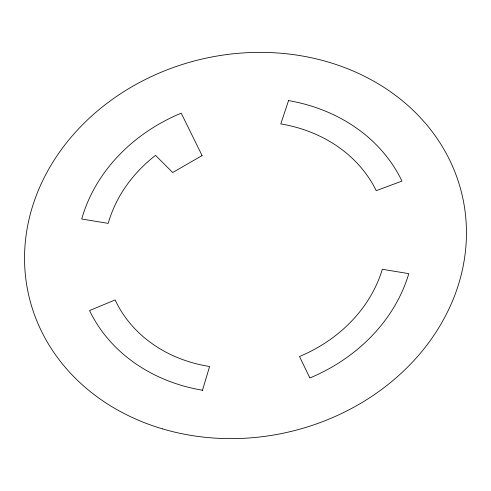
<?xml version="1.0" encoding="UTF-8"?>
<svg xmlns="http://www.w3.org/2000/svg" width="491" height="491" viewBox="0 0 491 491"><rect width="100%" height="100%" fill="white"/><g stroke="black" fill="none" stroke-linecap="round" stroke-linejoin="round"><path stroke-width="0.74" d="M202.445 390.406L209.589 366.501A137.517 118.362 -13 0 1 115.152 299.933L89.558 310.551A168.075 144.667 -13 0 0 202.623 390.253M309.79 377.812L299.51 356.509A142.488 122.646 -13 0 0 382.317 269.277L408.8 273.653A169.996 146.324 -13 0 1 309.987 377.923M288.555 100.594L280.797 123.916A142.488 122.646 -13 0 1 376.241 190.661L401.969 181.081A169.996 146.324 -13 0 0 288.555 100.594M202.096 155.579L172.685 172.507L155.518 155.383A142.488 122.646 -13 0 0 108.204 223.38L81.721 219.004A169.045 145.508 -13 0 1 181.21 113.188L202.096 155.579M162.478 428.87A222.417 191.441 -13 0 0 464.339 206.318A222.417 191.441 -13 0 0 109.683 101.312A222.417 191.441 -13 0 0 162.478 428.87"/></g></svg>
